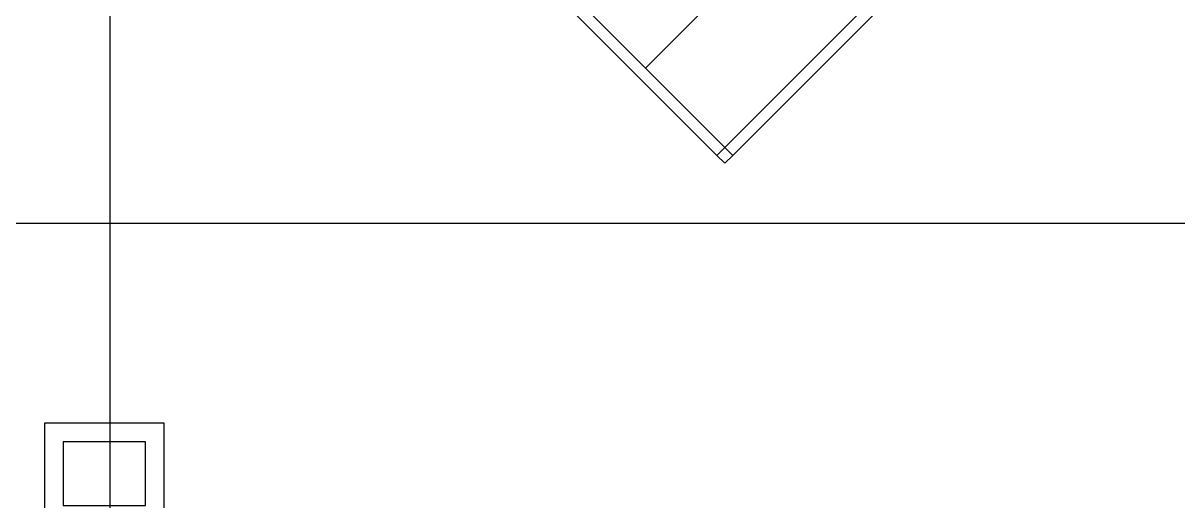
# Model space of a CAD drawing. Header units: millimetres. Extents: x 18694 to 89916, y 18694 to 89916.
# Drawn here: x 67077 to 74918, y 74926 to 78169 of the extents above; entities that cross this region are included whole.
import ezdxf

# ---------------------------------------------------------------- set-up
doc = ezdxf.new("R2010")
doc.units = ezdxf.units.MM
doc.header["$MEASUREMENT"] = 0
for name, color, linetype in [('E-B-FURR', 7, 'Continuous'), ('GRIDLN', 7, 'Continuous'), ('PANELS_201', 7, 'Continuous')]:
    doc.layers.add(name, color=color, linetype=linetype)

msp = doc.modelspace()

# ---------------------------------------------------------------- linework, layer by layer
for p, q in [((71303.653363, 77863.892429), (70118.259555, 79049.286237)), ((71878.389755, 78438.628821), (71303.653363, 77863.892429))]:
    msp.add_line(p, q)
at = {"layer": 'E-B-FURR', "color": 6}
for points in [[(68034.406019, 75453.498394), (67221.606019, 75453.498394), (67221.606019, 74767.698394), (68034.406019, 74767.698394), (68034.406019, 75453.498394)], [(67907.406019, 75326.498394), (67348.606019, 75326.498394), (67348.606019, 74894.698394), (67907.406019, 74894.698394), (67907.406019, 75326.498394)]]:
    msp.add_lwpolyline(points, close=True, dxfattribs=at)
at = {"layer": 'GRIDLN', "color": 9}
for p, q in [((67665.6, 88696.8), (67665.6, 18694.4)), ((88696.8, 76809.6), (18694.4, 76809.6))]:
    msp.add_line(p, q, dxfattribs=at)
at = {"layer": 'PANELS_201', "color": 6}
for points in [[(71824.508218, 77343.037567), (70782.798515, 78384.747294)], [(72902.138955, 78384.747294), (71860.429253, 77343.037567)], [(71770.62669, 77289.156039), (70728.916962, 78330.865741)], [(72956.020483, 78330.865741), (71914.310781, 77289.156039)], [(71824.508218, 77343.037567), (71842.468735, 77325.077074), (71788.587182, 77271.195521), (71770.62669, 77289.156039)], [(71914.310781, 77289.156039), (71896.350263, 77271.195521), (71842.468735, 77325.077074), (71860.429253, 77343.037567)], [(71788.587182, 77271.195521), (71842.468735, 77217.313993), (71896.350263, 77271.195521)]]:
    msp.add_lwpolyline(points, dxfattribs=at)

doc.saveas('drawing.dxf')
